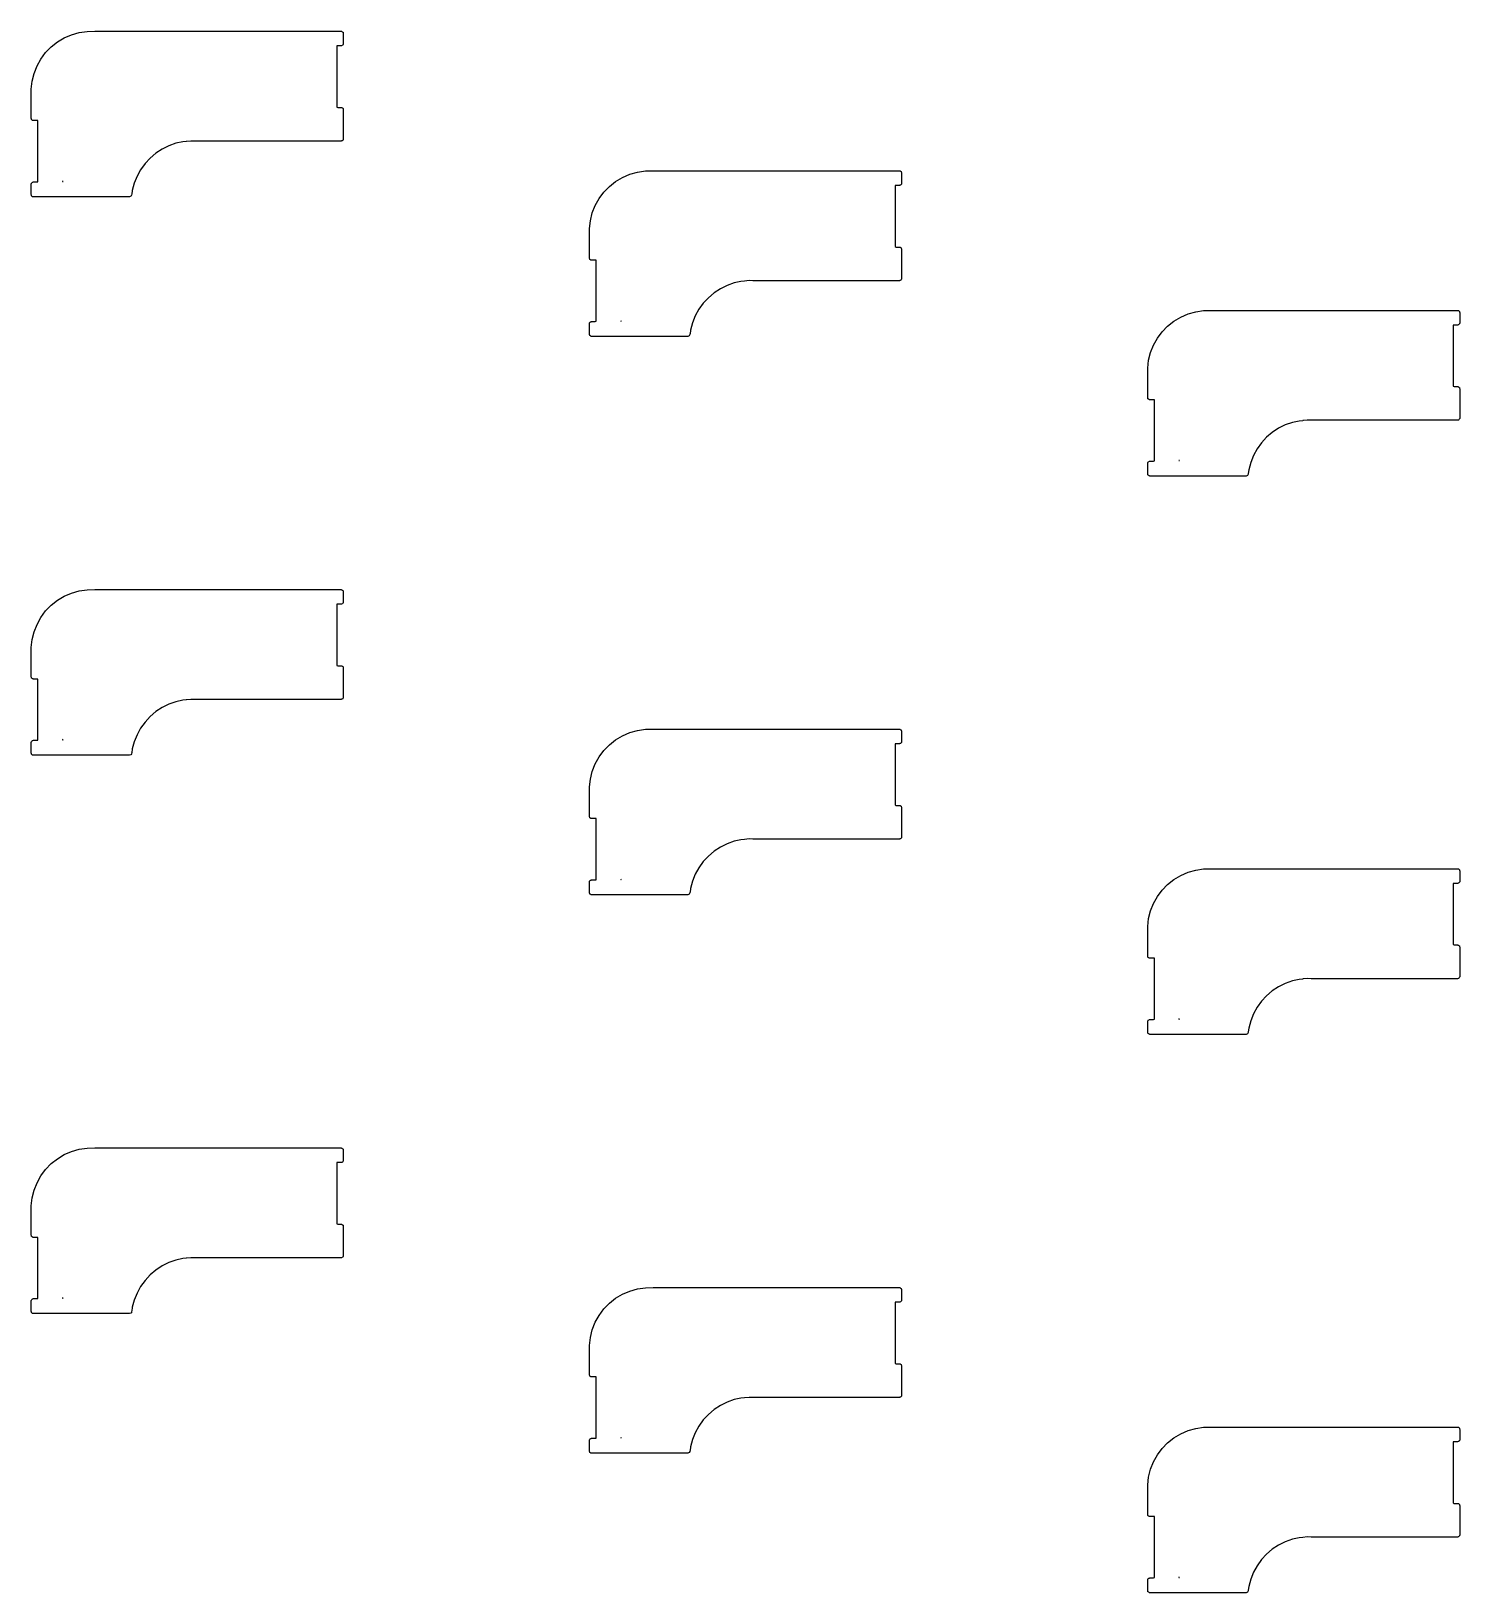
# Model space of a CAD drawing. Extents: x 147.8 to 241.6, y -132 to -36.3.
# Drawn here: x 185.9 to 234.7, y -89.6 to -36.3 of the extents above; entities that cross this region are included whole.
import ezdxf

# ---------------------------------------------------------------- set-up
doc = ezdxf.new("R2010")
doc.units = 0
doc.layers.add('BLACK', color=7, linetype='CONTINUOUS')

msp = doc.modelspace()

# ---------------------------------------------------------------- linework, layer by layer
at = {"layer": 'BLACK', "linetype": 'CONTINUOUS'}
for p, q in [((186.588, -36.8255), (186.801, -36.6567)), ((186.801, -36.6567), (187.034, -36.5172)), ((187.034, -36.5172), (187.284, -36.4093)), ((187.284, -36.4093), (187.545, -36.3349)), ((187.545, -36.3349), (187.814, -36.2953)), ((187.814, -36.2953), (188.082, -36.2912)), ((188.082, -36.2912), (188.082, -36.291)), ((188.082, -36.291), (196.482, -36.291)), ((196.482, -36.291), (196.492, -36.2927)), ((196.492, -36.2927), (196.495, -36.2921)), ((196.495, -36.2921), (196.498, -36.2938)), ((196.498, -36.2938), (196.508, -36.2955)), ((196.508, -36.2955), (196.523, -36.308)), ((196.523, -36.308), (196.539, -36.3178)), ((196.54, -36.7566), (196.53, -36.7735)), ((196.539, -36.3178), (196.542, -36.3241)), ((196.552, -36.7417), (196.54, -36.7566)), ((196.542, -36.3241), (196.547, -36.3285)), ((196.547, -36.3285), (196.55, -36.3477)), ((196.55, -36.3477), (196.557, -36.366)), ((196.554, -36.7319), (196.552, -36.7417)), ((196.556, -36.729), (196.554, -36.7319)), ((196.557, -36.716), (196.555, -36.7257)), ((196.555, -36.7257), (196.556, -36.729)), ((196.557, -36.366), (196.557, -36.716)), ((186.105, -37.4761), (186.237, -37.2387)), ((186.237, -37.2387), (186.399, -37.0206)), ((186.399, -37.0206), (186.588, -36.8255)), ((196.482, -36.791), (196.337, -36.791)), ((196.337, -36.791), (196.337, -38.8761)), ((196.5, -36.7843), (196.482, -36.791)), ((196.519, -36.781), (196.5, -36.7843)), ((196.524, -36.7758), (196.519, -36.781)), ((196.53, -36.7735), (196.524, -36.7758)), ((185.938, -37.9923), (186.005, -37.7288)), ((186.005, -37.7288), (186.105, -37.4761)), ((185.907, -38.2623), (185.938, -37.9923)), ((185.907, -38.2635), (185.907, -38.2623)), ((185.907, -38.266), (185.907, -38.2635)), ((185.907, -39.266), (185.907, -38.266)), ((196.337, -38.8761), (196.368, -38.891)), ((185.914, -39.2843), (185.907, -39.266)), ((185.917, -39.3035), (185.914, -39.2843)), ((185.922, -39.3078), (185.917, -39.3035)), ((185.925, -39.3142), (185.922, -39.3078)), ((185.941, -39.324), (185.925, -39.3142)), ((185.956, -39.3365), (185.941, -39.324)), ((185.966, -39.3382), (185.956, -39.3365)), ((185.969, -39.3399), (185.966, -39.3382)), ((185.972, -39.3393), (185.969, -39.3399)), ((185.982, -39.341), (185.972, -39.3393)), ((186.137, -39.341), (185.982, -39.341)), ((186.137, -41.425), (186.137, -39.341)), ((196.368, -38.891), (196.482, -38.891)), ((196.482, -38.891), (196.492, -38.8927)), ((196.492, -38.8927), (196.495, -38.8921)), ((196.495, -38.8921), (196.498, -38.8938)), ((196.498, -38.8938), (196.508, -38.8955)), ((196.508, -38.8955), (196.523, -38.908)), ((196.523, -38.908), (196.539, -38.9178)), ((196.539, -38.9178), (196.542, -38.9241)), ((196.542, -38.9241), (196.547, -38.9285)), ((196.547, -38.9285), (196.55, -38.9477)), ((196.55, -38.9477), (196.557, -38.966)), ((196.557, -38.966), (196.557, -39.966)), ((190.16, -40.4542), (189.964, -40.6199)), ((190.374, -40.3134), (190.16, -40.4542)), ((190.604, -40.1999), (190.374, -40.3134)), ((190.846, -40.1152), (190.604, -40.1999)), ((191.078, -40.0647), (190.846, -40.1152)), ((191.197, -40.0526), (191.078, -40.0647)), ((191.201, -40.051), (191.197, -40.0526)), ((191.352, -40.0371), (191.201, -40.051)), ((191.48, -40.041), (191.352, -40.0371)), ((191.481, -40.0407), (191.48, -40.041)), ((191.48, -40.041), (191.48, -40.041)), ((191.482, -40.041), (191.481, -40.0407)), ((196.482, -40.041), (191.482, -40.041)), ((196.5, -40.0343), (196.482, -40.041)), ((196.519, -40.031), (196.5, -40.0343)), ((196.524, -40.0258), (196.519, -40.031)), ((196.53, -40.0235), (196.524, -40.0258)), ((196.54, -40.0066), (196.53, -40.0235)), ((196.552, -39.9917), (196.54, -40.0066)), ((196.554, -39.9819), (196.552, -39.9917)), ((196.556, -39.979), (196.554, -39.9819)), ((196.557, -39.966), (196.555, -39.9757)), ((196.555, -39.9757), (196.556, -39.979)), ((189.64, -41.0165), (189.517, -41.2414)), ((189.79, -40.8083), (189.64, -41.0165)), ((189.964, -40.6199), (189.79, -40.8083)), ((185.907, -41.506), (185.909, -41.4963)), ((185.907, -41.866), (185.907, -41.506)), ((185.908, -41.493), (185.91, -41.4901)), ((185.909, -41.4963), (185.908, -41.493)), ((185.91, -41.4901), (185.912, -41.4803)), ((185.912, -41.4803), (185.924, -41.4654)), ((185.924, -41.4654), (185.934, -41.4485)), ((185.934, -41.4485), (185.94, -41.4462)), ((185.94, -41.4462), (185.945, -41.441)), ((185.945, -41.441), (185.964, -41.4377)), ((185.964, -41.4377), (185.982, -41.431)), ((185.982, -41.431), (186.107, -41.431)), ((186.107, -41.431), (186.137, -41.425)), ((186.975, -41.4072), (186.974, -41.416)), ((186.974, -41.416), (186.992, -41.416)), ((186.992, -41.416), (186.975, -41.4072)), ((189.422, -41.4796), (189.357, -41.7276)), ((189.517, -41.2414), (189.422, -41.4796)), ((205.638, -41.588), (205.851, -41.4192)), ((205.851, -41.4192), (206.084, -41.2797)), ((206.084, -41.2797), (206.334, -41.1718)), ((206.334, -41.1718), (206.595, -41.0974)), ((206.595, -41.0974), (206.864, -41.0578)), ((206.864, -41.0578), (207.132, -41.0537)), ((207.132, -41.0537), (207.132, -41.0535)), ((207.132, -41.0535), (215.532, -41.0535)), ((215.532, -41.5535), (215.387, -41.5535)), ((215.387, -41.5535), (215.387, -43.6386)), ((215.532, -41.0535), (215.542, -41.0552)), ((215.55, -41.5468), (215.532, -41.5535)), ((215.542, -41.0552), (215.545, -41.0546)), ((215.545, -41.0546), (215.548, -41.0563)), ((215.548, -41.0563), (215.558, -41.058)), ((215.569, -41.5435), (215.55, -41.5468)), ((215.558, -41.058), (215.573, -41.0705)), ((215.574, -41.5383), (215.569, -41.5435)), ((215.573, -41.0705), (215.589, -41.0803)), ((215.58, -41.536), (215.574, -41.5383)), ((215.59, -41.5191), (215.58, -41.536)), ((215.589, -41.0803), (215.592, -41.0866)), ((215.602, -41.5042), (215.59, -41.5191)), ((215.592, -41.0866), (215.597, -41.091)), ((215.597, -41.091), (215.6, -41.1102)), ((215.6, -41.1102), (215.607, -41.1285)), ((215.604, -41.4944), (215.602, -41.5042)), ((215.606, -41.4915), (215.604, -41.4944)), ((215.607, -41.4785), (215.605, -41.4882)), ((215.605, -41.4882), (215.606, -41.4915)), ((215.607, -41.1285), (215.607, -41.4785)), ((185.914, -41.8843), (185.907, -41.866)), ((185.917, -41.9035), (185.914, -41.8843)), ((185.922, -41.9078), (185.917, -41.9035)), ((185.925, -41.9142), (185.922, -41.9078)), ((185.941, -41.924), (185.925, -41.9142)), ((185.956, -41.9365), (185.941, -41.924)), ((185.966, -41.9382), (185.956, -41.9365)), ((185.969, -41.9399), (185.966, -41.9382)), ((185.972, -41.9393), (185.969, -41.9399)), ((185.982, -41.941), (185.972, -41.9393)), ((189.262, -41.941), (185.982, -41.941)), ((189.31, -41.9235), (189.262, -41.941)), ((189.336, -41.879), (189.31, -41.9235)), ((189.34, -41.8546), (189.334, -41.8674)), ((189.334, -41.8674), (189.336, -41.879)), ((189.357, -41.7276), (189.34, -41.8546)), ((205.155, -42.2386), (205.287, -42.0012)), ((205.287, -42.0012), (205.449, -41.7831)), ((205.449, -41.7831), (205.638, -41.588)), ((204.988, -42.7548), (205.055, -42.4913)), ((205.055, -42.4913), (205.155, -42.2386)), ((204.957, -43.0248), (204.988, -42.7548)), ((204.957, -43.026), (204.957, -43.0248)), ((204.957, -43.0285), (204.957, -43.026)), ((204.957, -44.0285), (204.957, -43.0285)), ((215.387, -43.6386), (215.418, -43.6535)), ((215.418, -43.6535), (215.532, -43.6535)), ((215.532, -43.6535), (215.542, -43.6552)), ((215.542, -43.6552), (215.545, -43.6546)), ((215.545, -43.6546), (215.548, -43.6563)), ((215.548, -43.6563), (215.558, -43.658)), ((215.558, -43.658), (215.573, -43.6705)), ((215.573, -43.6705), (215.589, -43.6803)), ((215.589, -43.6803), (215.592, -43.6866)), ((204.964, -44.0468), (204.957, -44.0285)), ((204.967, -44.066), (204.964, -44.0468)), ((204.972, -44.0703), (204.967, -44.066)), ((204.975, -44.0767), (204.972, -44.0703)), ((204.991, -44.0865), (204.975, -44.0767)), ((205.006, -44.099), (204.991, -44.0865)), ((205.016, -44.1007), (205.006, -44.099)), ((205.019, -44.1024), (205.016, -44.1007)), ((205.022, -44.1018), (205.019, -44.1024)), ((205.032, -44.1035), (205.022, -44.1018)), ((205.187, -44.1035), (205.032, -44.1035)), ((205.187, -46.1875), (205.187, -44.1035)), ((215.592, -43.6866), (215.597, -43.691)), ((215.597, -43.691), (215.6, -43.7102)), ((215.6, -43.7102), (215.607, -43.7285)), ((215.607, -43.7285), (215.607, -44.7285)), ((215.604, -44.7444), (215.602, -44.7542)), ((215.606, -44.7415), (215.604, -44.7444)), ((215.607, -44.7285), (215.605, -44.7382)), ((215.605, -44.7382), (215.606, -44.7415)), ((209.21, -45.2167), (209.014, -45.3824)), ((209.424, -45.0759), (209.21, -45.2167)), ((209.654, -44.9624), (209.424, -45.0759)), ((209.896, -44.8777), (209.654, -44.9624)), ((210.128, -44.8272), (209.896, -44.8777)), ((210.247, -44.8151), (210.128, -44.8272)), ((210.251, -44.8135), (210.247, -44.8151)), ((210.402, -44.7996), (210.251, -44.8135)), ((210.53, -44.8035), (210.402, -44.7996)), ((210.531, -44.8032), (210.53, -44.8035)), ((210.53, -44.8035), (210.53, -44.8035)), ((210.532, -44.8035), (210.531, -44.8032)), ((215.532, -44.8035), (210.532, -44.8035)), ((215.55, -44.7968), (215.532, -44.8035)), ((215.569, -44.7935), (215.55, -44.7968)), ((215.574, -44.7883), (215.569, -44.7935)), ((215.58, -44.786), (215.574, -44.7883)), ((215.59, -44.7691), (215.58, -44.786)), ((215.602, -44.7542), (215.59, -44.7691)), ((208.69, -45.779), (208.567, -46.0039)), ((208.84, -45.5708), (208.69, -45.779)), ((209.014, -45.3824), (208.84, -45.5708)), ((225.914, -45.8203), (226.182, -45.8162)), ((226.182, -45.8162), (226.182, -45.816)), ((226.182, -45.816), (234.582, -45.816)), ((234.582, -45.816), (234.592, -45.8177)), ((204.957, -46.2685), (204.959, -46.2588)), ((204.957, -46.6285), (204.957, -46.2685)), ((204.958, -46.2555), (204.96, -46.2526)), ((204.959, -46.2588), (204.958, -46.2555)), ((204.96, -46.2526), (204.962, -46.2428)), ((204.962, -46.2428), (204.974, -46.2279)), ((204.974, -46.2279), (204.984, -46.211)), ((204.984, -46.211), (204.99, -46.2087)), ((204.99, -46.2087), (204.994, -46.2035)), ((204.994, -46.2035), (205.014, -46.2002)), ((205.014, -46.2002), (205.032, -46.1935)), ((205.032, -46.1935), (205.157, -46.1935)), ((205.157, -46.1935), (205.187, -46.1875)), ((206.025, -46.1697), (206.024, -46.1785)), ((206.024, -46.1785), (206.042, -46.1785)), ((206.042, -46.1785), (206.025, -46.1697)), ((208.472, -46.2421), (208.407, -46.4901)), ((208.567, -46.0039), (208.472, -46.2421)), ((224.688, -46.3505), (224.901, -46.1817)), ((224.901, -46.1817), (225.134, -46.0422)), ((225.134, -46.0422), (225.384, -45.9343)), ((225.384, -45.9343), (225.645, -45.8599)), ((225.645, -45.8599), (225.914, -45.8203)), ((234.582, -46.316), (234.437, -46.316)), ((234.437, -46.316), (234.437, -48.4011)), ((234.6, -46.3093), (234.582, -46.316)), ((234.592, -45.8177), (234.595, -45.8171)), ((234.595, -45.8171), (234.598, -45.8188)), ((234.598, -45.8188), (234.608, -45.8205)), ((234.619, -46.306), (234.6, -46.3093)), ((234.608, -45.8205), (234.623, -45.833)), ((234.624, -46.3008), (234.619, -46.306)), ((234.623, -45.833), (234.639, -45.8428)), ((234.63, -46.2985), (234.624, -46.3008)), ((234.64, -46.2816), (234.63, -46.2985)), ((234.639, -45.8428), (234.642, -45.8491)), ((234.652, -46.2667), (234.64, -46.2816)), ((234.642, -45.8491), (234.647, -45.8535)), ((234.647, -45.8535), (234.65, -45.8727)), ((234.65, -45.8727), (234.657, -45.891)), ((234.654, -46.2569), (234.652, -46.2667)), ((234.656, -46.254), (234.654, -46.2569)), ((234.657, -46.241), (234.655, -46.2507)), ((234.655, -46.2507), (234.656, -46.254)), ((234.657, -45.891), (234.657, -46.241)), ((204.964, -46.6468), (204.957, -46.6285)), ((204.967, -46.666), (204.964, -46.6468)), ((204.972, -46.6703), (204.967, -46.666)), ((204.975, -46.6767), (204.972, -46.6703)), ((204.991, -46.6865), (204.975, -46.6767)), ((205.006, -46.699), (204.991, -46.6865)), ((205.016, -46.7007), (205.006, -46.699)), ((205.019, -46.7024), (205.016, -46.7007)), ((205.022, -46.7018), (205.019, -46.7024)), ((205.032, -46.7035), (205.022, -46.7018)), ((208.312, -46.7035), (205.032, -46.7035)), ((208.36, -46.686), (208.312, -46.7035)), ((208.386, -46.6415), (208.36, -46.686)), ((208.39, -46.6171), (208.384, -46.6299)), ((208.384, -46.6299), (208.386, -46.6415)), ((208.407, -46.4901), (208.39, -46.6171)), ((224.205, -47.0011), (224.337, -46.7637)), ((224.337, -46.7637), (224.499, -46.5456)), ((224.499, -46.5456), (224.688, -46.3505)), ((224.038, -47.5173), (224.105, -47.2538)), ((224.105, -47.2538), (224.205, -47.0011)), ((224.007, -47.7873), (224.038, -47.5173)), ((224.007, -47.7885), (224.007, -47.7873)), ((224.007, -47.791), (224.007, -47.7885)), ((224.007, -48.791), (224.007, -47.791)), ((234.437, -48.4011), (234.468, -48.416)), ((234.468, -48.416), (234.582, -48.416)), ((234.582, -48.416), (234.592, -48.4177)), ((234.592, -48.4177), (234.595, -48.4171)), ((234.595, -48.4171), (234.598, -48.4188)), ((234.598, -48.4188), (234.608, -48.4205)), ((234.608, -48.4205), (234.623, -48.433)), ((234.623, -48.433), (234.639, -48.4428)), ((234.639, -48.4428), (234.642, -48.4491)), ((234.642, -48.4491), (234.647, -48.4535)), ((234.647, -48.4535), (234.65, -48.4727)), ((234.65, -48.4727), (234.657, -48.491)), ((224.014, -48.8093), (224.007, -48.791)), ((224.017, -48.8285), (224.014, -48.8093)), ((224.022, -48.8329), (224.017, -48.8285)), ((224.025, -48.8392), (224.022, -48.8329)), ((224.041, -48.849), (224.025, -48.8392)), ((224.056, -48.8615), (224.041, -48.849)), ((224.066, -48.8632), (224.056, -48.8615)), ((224.069, -48.8649), (224.066, -48.8632)), ((224.072, -48.8643), (224.069, -48.8649)), ((224.082, -48.866), (224.072, -48.8643)), ((224.237, -48.866), (224.082, -48.866)), ((224.237, -50.95), (224.237, -48.866)), ((234.657, -48.491), (234.657, -49.491)), ((234.64, -49.5316), (234.63, -49.5485)), ((234.652, -49.5167), (234.64, -49.5316)), ((234.654, -49.5069), (234.652, -49.5167)), ((234.656, -49.504), (234.654, -49.5069)), ((234.657, -49.491), (234.655, -49.5007)), ((234.655, -49.5007), (234.656, -49.504)), ((228.26, -49.9792), (228.064, -50.1449)), ((228.474, -49.8384), (228.26, -49.9792)), ((228.704, -49.7249), (228.474, -49.8384)), ((228.946, -49.6402), (228.704, -49.7249)), ((229.178, -49.5897), (228.946, -49.6402)), ((229.297, -49.5776), (229.178, -49.5897)), ((229.301, -49.576), (229.297, -49.5776)), ((229.452, -49.5621), (229.301, -49.576)), ((229.58, -49.566), (229.452, -49.5621)), ((229.581, -49.5657), (229.58, -49.566)), ((229.58, -49.566), (229.58, -49.566)), ((229.582, -49.566), (229.581, -49.5657)), ((234.582, -49.566), (229.582, -49.566)), ((234.6, -49.5593), (234.582, -49.566)), ((234.619, -49.556), (234.6, -49.5593)), ((234.624, -49.5508), (234.619, -49.556)), ((234.63, -49.5485), (234.624, -49.5508)), ((227.74, -50.5415), (227.617, -50.7664)), ((227.89, -50.3333), (227.74, -50.5415)), ((228.064, -50.1449), (227.89, -50.3333)), ((224.007, -51.031), (224.009, -51.0213)), ((224.007, -51.391), (224.007, -51.031)), ((224.008, -51.018), (224.01, -51.0151)), ((224.009, -51.0213), (224.008, -51.018)), ((224.01, -51.0151), (224.012, -51.0053)), ((224.012, -51.0053), (224.024, -50.9904)), ((224.024, -50.9904), (224.034, -50.9735)), ((224.034, -50.9735), (224.04, -50.9712)), ((224.04, -50.9712), (224.044, -50.966)), ((224.044, -50.966), (224.064, -50.9627)), ((224.064, -50.9627), (224.082, -50.956)), ((224.082, -50.956), (224.207, -50.956)), ((224.207, -50.956), (224.237, -50.95)), ((225.075, -50.9322), (225.074, -50.941)), ((225.074, -50.941), (225.092, -50.941)), ((225.092, -50.941), (225.075, -50.9322)), ((227.522, -51.0046), (227.457, -51.2526)), ((227.617, -50.7664), (227.522, -51.0046)), ((224.014, -51.4093), (224.007, -51.391)), ((224.017, -51.4285), (224.014, -51.4093)), ((224.022, -51.4328), (224.017, -51.4285)), ((224.025, -51.4392), (224.022, -51.4328)), ((224.041, -51.449), (224.025, -51.4392)), ((224.056, -51.4615), (224.041, -51.449)), ((224.066, -51.4632), (224.056, -51.4615)), ((224.069, -51.4649), (224.066, -51.4632)), ((224.072, -51.4643), (224.069, -51.4649)), ((224.082, -51.466), (224.072, -51.4643)), ((227.362, -51.466), (224.082, -51.466)), ((227.41, -51.4485), (227.362, -51.466)), ((227.436, -51.404), (227.41, -51.4485)), ((227.44, -51.3796), (227.434, -51.3924)), ((227.434, -51.3924), (227.436, -51.404)), ((227.457, -51.2526), (227.44, -51.3796)), ((187.284, -55.4593), (187.545, -55.3849)), ((187.545, -55.3849), (187.814, -55.3453)), ((187.814, -55.3453), (188.082, -55.3412)), ((188.082, -55.3412), (188.082, -55.341)), ((188.082, -55.341), (196.482, -55.341)), ((196.482, -55.341), (196.492, -55.3427)), ((196.492, -55.3427), (196.495, -55.3421)), ((196.495, -55.3421), (196.498, -55.3438)), ((196.498, -55.3438), (196.508, -55.3455)), ((196.508, -55.3455), (196.523, -55.358)), ((196.523, -55.358), (196.539, -55.3678)), ((196.539, -55.3678), (196.542, -55.3741)), ((196.542, -55.3741), (196.547, -55.3785)), ((196.547, -55.3785), (196.55, -55.3977)), ((196.55, -55.3977), (196.557, -55.416)), ((186.399, -56.0706), (186.588, -55.8755)), ((186.588, -55.8755), (186.801, -55.7067)), ((186.801, -55.7067), (187.034, -55.5672)), ((187.034, -55.5672), (187.284, -55.4593)), ((196.482, -55.841), (196.337, -55.841)), ((196.337, -55.841), (196.337, -57.9261)), ((196.5, -55.8343), (196.482, -55.841)), ((196.519, -55.831), (196.5, -55.8343)), ((196.524, -55.8258), (196.519, -55.831)), ((196.53, -55.8235), (196.524, -55.8258)), ((196.54, -55.8066), (196.53, -55.8235)), ((196.552, -55.7917), (196.54, -55.8066)), ((196.554, -55.7819), (196.552, -55.7917)), ((196.556, -55.779), (196.554, -55.7819)), ((196.557, -55.766), (196.555, -55.7757)), ((196.555, -55.7757), (196.556, -55.779)), ((196.557, -55.416), (196.557, -55.766)), ((186.105, -56.5261), (186.237, -56.2887)), ((186.237, -56.2887), (186.399, -56.0706)), ((185.938, -57.0423), (186.005, -56.7788)), ((186.005, -56.7788), (186.105, -56.5261)), ((185.907, -57.3123), (185.938, -57.0423)), ((185.907, -57.3135), (185.907, -57.3123)), ((185.907, -57.316), (185.907, -57.3135)), ((185.907, -58.316), (185.907, -57.316)), ((196.337, -57.9261), (196.368, -57.941)), ((196.368, -57.941), (196.482, -57.941)), ((196.482, -57.941), (196.492, -57.9427)), ((196.492, -57.9427), (196.495, -57.9421)), ((196.495, -57.9421), (196.498, -57.9438)), ((196.498, -57.9438), (196.508, -57.9455)), ((196.508, -57.9455), (196.523, -57.958)), ((196.523, -57.958), (196.539, -57.9678)), ((196.539, -57.9678), (196.542, -57.9741)), ((196.542, -57.9741), (196.547, -57.9785)), ((196.547, -57.9785), (196.55, -57.9977)), ((196.55, -57.9977), (196.557, -58.016)), ((196.557, -58.016), (196.557, -59.016)), ((185.914, -58.3343), (185.907, -58.316)), ((185.917, -58.3535), (185.914, -58.3343)), ((185.922, -58.3578), (185.917, -58.3535)), ((185.925, -58.3642), (185.922, -58.3578)), ((185.941, -58.374), (185.925, -58.3642)), ((185.956, -58.3865), (185.941, -58.374)), ((185.966, -58.3882), (185.956, -58.3865)), ((185.969, -58.3899), (185.966, -58.3882)), ((185.972, -58.3893), (185.969, -58.3899)), ((185.982, -58.391), (185.972, -58.3893)), ((186.137, -58.391), (185.982, -58.391)), ((186.137, -60.475), (186.137, -58.391)), ((191.078, -59.1147), (190.846, -59.1652)), ((191.197, -59.1026), (191.078, -59.1147)), ((191.201, -59.101), (191.197, -59.1026)), ((191.352, -59.0871), (191.201, -59.101)), ((191.48, -59.091), (191.352, -59.0871)), ((191.481, -59.0907), (191.48, -59.091)), ((191.48, -59.091), (191.48, -59.091)), ((191.482, -59.091), (191.481, -59.0907)), ((196.482, -59.091), (191.482, -59.091)), ((196.5, -59.0843), (196.482, -59.091)), ((196.519, -59.081), (196.5, -59.0843)), ((196.524, -59.0758), (196.519, -59.081)), ((196.53, -59.0735), (196.524, -59.0758)), ((196.54, -59.0566), (196.53, -59.0735)), ((196.552, -59.0417), (196.54, -59.0566)), ((196.554, -59.0319), (196.552, -59.0417)), ((196.556, -59.029), (196.554, -59.0319)), ((196.557, -59.016), (196.555, -59.0257)), ((196.555, -59.0257), (196.556, -59.029)), ((190.16, -59.5042), (189.964, -59.6699)), ((190.374, -59.3634), (190.16, -59.5042)), ((190.604, -59.2499), (190.374, -59.3634)), ((190.846, -59.1652), (190.604, -59.2499)), ((189.64, -60.0665), (189.517, -60.2914)), ((189.79, -59.8583), (189.64, -60.0665)), ((189.964, -59.6699), (189.79, -59.8583)), ((206.334, -60.2218), (206.595, -60.1474)), ((206.595, -60.1474), (206.864, -60.1078)), ((206.864, -60.1078), (207.132, -60.1037)), ((207.132, -60.1037), (207.132, -60.1035)), ((207.132, -60.1035), (215.532, -60.1035)), ((215.532, -60.1035), (215.542, -60.1052)), ((215.542, -60.1052), (215.545, -60.1046)), ((215.545, -60.1046), (215.548, -60.1063)), ((215.548, -60.1063), (215.558, -60.108)), ((215.558, -60.108), (215.573, -60.1205)), ((215.573, -60.1205), (215.589, -60.1303)), ((215.589, -60.1303), (215.592, -60.1366)), ((215.592, -60.1366), (215.597, -60.141)), ((215.597, -60.141), (215.6, -60.1602)), ((215.6, -60.1602), (215.607, -60.1785)), ((215.607, -60.1785), (215.607, -60.5285)), ((185.907, -60.556), (185.909, -60.5463)), ((185.907, -60.916), (185.907, -60.556)), ((185.908, -60.543), (185.91, -60.5401)), ((185.909, -60.5463), (185.908, -60.543)), ((185.91, -60.5401), (185.912, -60.5303)), ((185.912, -60.5303), (185.924, -60.5154)), ((185.924, -60.5154), (185.934, -60.4985)), ((185.934, -60.4985), (185.94, -60.4962)), ((185.94, -60.4962), (185.945, -60.491)), ((185.945, -60.491), (185.964, -60.4877)), ((185.964, -60.4877), (185.982, -60.481)), ((185.982, -60.481), (186.107, -60.481)), ((186.107, -60.481), (186.137, -60.475)), ((186.975, -60.4572), (186.974, -60.466)), ((186.974, -60.466), (186.992, -60.466)), ((186.992, -60.466), (186.975, -60.4572)), ((189.422, -60.5296), (189.357, -60.7776)), ((189.517, -60.2914), (189.422, -60.5296)), ((205.449, -60.8331), (205.638, -60.638)), ((205.638, -60.638), (205.851, -60.4692)), ((205.851, -60.4692), (206.084, -60.3297)), ((206.084, -60.3297), (206.334, -60.2218)), ((215.532, -60.6035), (215.387, -60.6035)), ((215.387, -60.6035), (215.387, -62.6886)), ((215.55, -60.5968), (215.532, -60.6035)), ((215.569, -60.5935), (215.55, -60.5968)), ((215.574, -60.5883), (215.569, -60.5935)), ((215.58, -60.586), (215.574, -60.5883)), ((215.59, -60.5691), (215.58, -60.586)), ((215.602, -60.5542), (215.59, -60.5691)), ((215.604, -60.5444), (215.602, -60.5542)), ((215.606, -60.5415), (215.604, -60.5444)), ((215.607, -60.5285), (215.605, -60.5382)), ((215.605, -60.5382), (215.606, -60.5415)), ((185.914, -60.9343), (185.907, -60.916)), ((185.917, -60.9535), (185.914, -60.9343)), ((185.922, -60.9579), (185.917, -60.9535)), ((185.925, -60.9642), (185.922, -60.9579)), ((185.941, -60.974), (185.925, -60.9642)), ((185.956, -60.9865), (185.941, -60.974)), ((185.966, -60.9882), (185.956, -60.9865)), ((185.969, -60.9899), (185.966, -60.9882)), ((185.972, -60.9893), (185.969, -60.9899)), ((185.982, -60.991), (185.972, -60.9893)), ((189.262, -60.991), (185.982, -60.991)), ((189.31, -60.9735), (189.262, -60.991)), ((189.336, -60.929), (189.31, -60.9735)), ((189.34, -60.9046), (189.334, -60.9174)), ((189.334, -60.9174), (189.336, -60.929)), ((189.357, -60.7776), (189.34, -60.9046)), ((205.155, -61.2886), (205.287, -61.0512)), ((205.287, -61.0512), (205.449, -60.8331)), ((204.988, -61.8048), (205.055, -61.5413)), ((205.055, -61.5413), (205.155, -61.2886)), ((204.957, -62.0748), (204.988, -61.8048)), ((204.957, -62.076), (204.957, -62.0748)), ((204.957, -62.0785), (204.957, -62.076)), ((204.957, -63.0785), (204.957, -62.0785)), ((215.387, -62.6886), (215.418, -62.7035)), ((215.418, -62.7035), (215.532, -62.7035)), ((215.532, -62.7035), (215.542, -62.7052)), ((215.542, -62.7052), (215.545, -62.7046)), ((215.545, -62.7046), (215.548, -62.7063)), ((215.548, -62.7063), (215.558, -62.708)), ((215.558, -62.708), (215.573, -62.7205)), ((215.573, -62.7205), (215.589, -62.7303)), ((215.589, -62.7303), (215.592, -62.7366)), ((215.592, -62.7366), (215.597, -62.741)), ((215.597, -62.741), (215.6, -62.7602)), ((215.6, -62.7602), (215.607, -62.7785)), ((215.607, -62.7785), (215.607, -63.7785)), ((204.964, -63.0968), (204.957, -63.0785)), ((204.967, -63.116), (204.964, -63.0968)), ((204.972, -63.1203), (204.967, -63.116)), ((204.975, -63.1267), (204.972, -63.1203)), ((204.991, -63.1365), (204.975, -63.1267)), ((205.006, -63.149), (204.991, -63.1365)), ((205.016, -63.1507), (205.006, -63.149)), ((205.019, -63.1524), (205.016, -63.1507)), ((205.022, -63.1518), (205.019, -63.1524)), ((205.032, -63.1535), (205.022, -63.1518)), ((205.187, -63.1535), (205.032, -63.1535)), ((205.187, -65.2375), (205.187, -63.1535)), ((209.896, -63.9277), (209.654, -64.0124)), ((210.128, -63.8772), (209.896, -63.9277)), ((210.247, -63.8651), (210.128, -63.8772)), ((210.251, -63.8635), (210.247, -63.8651)), ((210.402, -63.8496), (210.251, -63.8635)), ((210.53, -63.8535), (210.402, -63.8496)), ((210.531, -63.8532), (210.53, -63.8535)), ((210.53, -63.8535), (210.53, -63.8535)), ((210.532, -63.8535), (210.531, -63.8532)), ((215.532, -63.8535), (210.532, -63.8535)), ((215.55, -63.8468), (215.532, -63.8535)), ((215.569, -63.8435), (215.55, -63.8468)), ((215.574, -63.8383), (215.569, -63.8435)), ((215.58, -63.836), (215.574, -63.8383)), ((215.59, -63.8191), (215.58, -63.836)), ((215.602, -63.8042), (215.59, -63.8191)), ((215.604, -63.7944), (215.602, -63.8042)), ((215.606, -63.7915), (215.604, -63.7944)), ((215.607, -63.7785), (215.605, -63.7882)), ((215.605, -63.7882), (215.606, -63.7915)), ((209.014, -64.4324), (208.84, -64.6208)), ((209.21, -64.2667), (209.014, -64.4324)), ((209.424, -64.1259), (209.21, -64.2667)), ((209.654, -64.0124), (209.424, -64.1259)), ((208.69, -64.829), (208.567, -65.0539)), ((208.84, -64.6208), (208.69, -64.829)), ((225.134, -65.0922), (225.384, -64.9843)), ((225.384, -64.9843), (225.645, -64.9099)), ((225.645, -64.9099), (225.914, -64.8703)), ((225.914, -64.8703), (226.182, -64.8662)), ((226.182, -64.8662), (226.182, -64.866)), ((226.182, -64.866), (234.582, -64.866)), ((234.582, -64.866), (234.592, -64.8677)), ((234.592, -64.8677), (234.595, -64.8671)), ((234.595, -64.8671), (234.598, -64.8688)), ((234.598, -64.8688), (234.608, -64.8705)), ((234.608, -64.8705), (234.623, -64.883)), ((234.623, -64.883), (234.639, -64.8928)), ((234.639, -64.8928), (234.642, -64.8991)), ((234.642, -64.8991), (234.647, -64.9035)), ((234.647, -64.9035), (234.65, -64.9227)), ((234.65, -64.9227), (234.657, -64.941)), ((234.657, -64.941), (234.657, -65.291)), ((204.957, -65.3185), (204.959, -65.3088)), ((204.957, -65.6785), (204.957, -65.3185)), ((204.958, -65.3055), (204.96, -65.3026)), ((204.959, -65.3088), (204.958, -65.3055)), ((204.96, -65.3026), (204.962, -65.2928)), ((204.962, -65.2928), (204.974, -65.2779)), ((204.974, -65.2779), (204.984, -65.261)), ((204.984, -65.261), (204.99, -65.2587)), ((204.99, -65.2587), (204.994, -65.2535)), ((204.994, -65.2535), (205.014, -65.2502)), ((205.014, -65.2502), (205.032, -65.2435)), ((205.032, -65.2435), (205.157, -65.2435)), ((205.157, -65.2435), (205.187, -65.2375)), ((206.025, -65.2197), (206.024, -65.2285)), ((206.024, -65.2285), (206.042, -65.2285)), ((206.042, -65.2285), (206.025, -65.2197)), ((208.472, -65.2921), (208.407, -65.5401)), ((208.567, -65.0539), (208.472, -65.2921)), ((224.499, -65.5956), (224.688, -65.4005)), ((224.688, -65.4005), (224.901, -65.2317)), ((224.901, -65.2317), (225.134, -65.0922)), ((234.582, -65.366), (234.437, -65.366)), ((234.437, -65.366), (234.437, -67.4511)), ((234.6, -65.3593), (234.582, -65.366)), ((234.619, -65.356), (234.6, -65.3593)), ((234.624, -65.3508), (234.619, -65.356)), ((234.63, -65.3485), (234.624, -65.3508)), ((234.64, -65.3316), (234.63, -65.3485)), ((234.652, -65.3167), (234.64, -65.3316)), ((234.654, -65.3069), (234.652, -65.3167)), ((234.656, -65.304), (234.654, -65.3069)), ((234.657, -65.291), (234.655, -65.3007)), ((234.655, -65.3007), (234.656, -65.304)), ((204.964, -65.6968), (204.957, -65.6785)), ((204.967, -65.716), (204.964, -65.6968)), ((204.972, -65.7203), (204.967, -65.716)), ((204.975, -65.7267), (204.972, -65.7203)), ((204.991, -65.7365), (204.975, -65.7267)), ((205.006, -65.749), (204.991, -65.7365)), ((205.016, -65.7507), (205.006, -65.749)), ((205.019, -65.7524), (205.016, -65.7507)), ((205.022, -65.7518), (205.019, -65.7524)), ((205.032, -65.7535), (205.022, -65.7518)), ((208.312, -65.7535), (205.032, -65.7535)), ((208.36, -65.736), (208.312, -65.7535)), ((208.386, -65.6915), (208.36, -65.736)), ((208.39, -65.6671), (208.384, -65.6799)), ((208.384, -65.6799), (208.386, -65.6915)), ((208.407, -65.5401), (208.39, -65.6671)), ((224.105, -66.3038), (224.205, -66.0511)), ((224.205, -66.0511), (224.337, -65.8137)), ((224.337, -65.8137), (224.499, -65.5956)), ((224.007, -66.8373), (224.038, -66.5673)), ((224.038, -66.5673), (224.105, -66.3038)), ((224.007, -66.8385), (224.007, -66.8373)), ((224.007, -66.841), (224.007, -66.8385)), ((224.007, -67.841), (224.007, -66.841)), ((234.437, -67.4511), (234.468, -67.466)), ((234.468, -67.466), (234.582, -67.466)), ((234.582, -67.466), (234.592, -67.4677)), ((234.592, -67.4677), (234.595, -67.4671)), ((234.595, -67.4671), (234.598, -67.4688)), ((234.598, -67.4688), (234.608, -67.4705)), ((234.608, -67.4705), (234.623, -67.483)), ((234.623, -67.483), (234.639, -67.4928)), ((234.639, -67.4928), (234.642, -67.4991)), ((234.642, -67.4991), (234.647, -67.5035)), ((234.647, -67.5035), (234.65, -67.5227)), ((234.65, -67.5227), (234.657, -67.541)), ((234.657, -67.541), (234.657, -68.541)), ((224.014, -67.8593), (224.007, -67.841)), ((224.017, -67.8785), (224.014, -67.8593)), ((224.022, -67.8828), (224.017, -67.8785)), ((224.025, -67.8892), (224.022, -67.8828)), ((224.041, -67.899), (224.025, -67.8892)), ((224.056, -67.9115), (224.041, -67.899)), ((224.066, -67.9132), (224.056, -67.9115)), ((224.069, -67.9149), (224.066, -67.9132)), ((224.072, -67.9143), (224.069, -67.9149)), ((224.082, -67.916), (224.072, -67.9143)), ((224.237, -67.916), (224.082, -67.916)), ((224.237, -70), (224.237, -67.916)), ((228.946, -68.6902), (228.704, -68.7749)), ((229.178, -68.6397), (228.946, -68.6902)), ((229.297, -68.6276), (229.178, -68.6397)), ((229.301, -68.626), (229.297, -68.6276)), ((229.452, -68.6121), (229.301, -68.626)), ((229.58, -68.616), (229.452, -68.6121)), ((229.581, -68.6157), (229.58, -68.616)), ((229.58, -68.616), (229.58, -68.616)), ((229.582, -68.616), (229.581, -68.6157)), ((234.582, -68.616), (229.582, -68.616)), ((234.6, -68.6093), (234.582, -68.616)), ((234.619, -68.606), (234.6, -68.6093)), ((234.624, -68.6008), (234.619, -68.606)), ((234.63, -68.5985), (234.624, -68.6008)), ((234.64, -68.5816), (234.63, -68.5985)), ((234.652, -68.5667), (234.64, -68.5816)), ((234.654, -68.5569), (234.652, -68.5667)), ((234.656, -68.554), (234.654, -68.5569)), ((234.657, -68.541), (234.655, -68.5507)), ((234.655, -68.5507), (234.656, -68.554)), ((228.064, -69.1949), (227.89, -69.3833)), ((228.26, -69.0292), (228.064, -69.1949)), ((228.474, -68.8884), (228.26, -69.0292)), ((228.704, -68.7749), (228.474, -68.8884)), ((227.74, -69.5915), (227.617, -69.8164)), ((227.89, -69.3833), (227.74, -69.5915)), ((224.007, -70.081), (224.009, -70.0713)), ((224.007, -70.441), (224.007, -70.081)), ((224.008, -70.068), (224.01, -70.0651)), ((224.009, -70.0713), (224.008, -70.068)), ((224.01, -70.0651), (224.012, -70.0553)), ((224.012, -70.0553), (224.024, -70.0404)), ((224.024, -70.0404), (224.034, -70.0235)), ((224.034, -70.0235), (224.04, -70.0212)), ((224.04, -70.0212), (224.044, -70.016)), ((224.044, -70.016), (224.064, -70.0127)), ((224.064, -70.0127), (224.082, -70.006)), ((224.082, -70.006), (224.207, -70.006)), ((224.207, -70.006), (224.237, -70)), ((225.075, -69.9822), (225.074, -69.991)), ((225.074, -69.991), (225.092, -69.991)), ((225.092, -69.991), (225.075, -69.9822)), ((227.457, -70.3026), (227.44, -70.4296)), ((227.522, -70.0546), (227.457, -70.3026)), ((227.617, -69.8164), (227.522, -70.0546)), ((224.014, -70.4593), (224.007, -70.441)), ((224.017, -70.4785), (224.014, -70.4593)), ((224.022, -70.4828), (224.017, -70.4785)), ((224.025, -70.4892), (224.022, -70.4828)), ((224.041, -70.499), (224.025, -70.4892)), ((224.056, -70.5115), (224.041, -70.499)), ((224.066, -70.5132), (224.056, -70.5115)), ((224.069, -70.5149), (224.066, -70.5132)), ((224.072, -70.5143), (224.069, -70.5149)), ((224.082, -70.516), (224.072, -70.5143)), ((227.362, -70.516), (224.082, -70.516)), ((227.41, -70.4985), (227.362, -70.516)), ((227.436, -70.454), (227.41, -70.4985)), ((227.44, -70.4296), (227.434, -70.4424)), ((227.434, -70.4424), (227.436, -70.454)), ((187.034, -74.6172), (187.284, -74.5093)), ((187.284, -74.5093), (187.545, -74.4349)), ((187.545, -74.4349), (187.814, -74.3953)), ((187.814, -74.3953), (188.082, -74.3912)), ((188.082, -74.3912), (188.082, -74.391)), ((188.082, -74.391), (196.482, -74.391)), ((196.482, -74.391), (196.492, -74.3927)), ((196.492, -74.3927), (196.495, -74.3921)), ((196.495, -74.3921), (196.498, -74.3938)), ((196.498, -74.3938), (196.508, -74.3955)), ((196.508, -74.3955), (196.523, -74.408)), ((196.523, -74.408), (196.539, -74.4178)), ((196.539, -74.4178), (196.542, -74.4241)), ((196.542, -74.4241), (196.547, -74.4285)), ((196.547, -74.4285), (196.55, -74.4477)), ((196.55, -74.4477), (196.557, -74.466)), ((196.557, -74.466), (196.557, -74.816)), ((186.399, -75.1206), (186.588, -74.9255)), ((186.588, -74.9255), (186.801, -74.7567)), ((186.801, -74.7567), (187.034, -74.6172)), ((196.482, -74.891), (196.337, -74.891)), ((196.337, -74.891), (196.337, -76.9761)), ((196.5, -74.8843), (196.482, -74.891)), ((196.519, -74.881), (196.5, -74.8843)), ((196.524, -74.8758), (196.519, -74.881)), ((196.53, -74.8735), (196.524, -74.8758)), ((196.54, -74.8566), (196.53, -74.8735)), ((196.552, -74.8417), (196.54, -74.8566)), ((196.554, -74.8319), (196.552, -74.8417)), ((196.556, -74.829), (196.554, -74.8319)), ((196.557, -74.816), (196.555, -74.8257)), ((196.555, -74.8257), (196.556, -74.829)), ((186.005, -75.8288), (186.105, -75.5761)), ((186.105, -75.5761), (186.237, -75.3387)), ((186.237, -75.3387), (186.399, -75.1206)), ((185.907, -76.3623), (185.938, -76.0923)), ((185.938, -76.0923), (186.005, -75.8288)), ((185.907, -76.3635), (185.907, -76.3623)), ((185.907, -76.366), (185.907, -76.3635)), ((185.907, -77.366), (185.907, -76.366)), ((196.337, -76.9761), (196.368, -76.991)), ((196.368, -76.991), (196.482, -76.991)), ((196.482, -76.991), (196.492, -76.9927)), ((196.492, -76.9927), (196.495, -76.9921)), ((196.495, -76.9921), (196.498, -76.9938)), ((196.498, -76.9938), (196.508, -76.9955)), ((196.508, -76.9955), (196.523, -77.008)), ((196.523, -77.008), (196.539, -77.0178)), ((196.539, -77.0178), (196.542, -77.0241)), ((196.542, -77.0241), (196.547, -77.0285)), ((196.547, -77.0285), (196.55, -77.0477)), ((196.55, -77.0477), (196.557, -77.066)), ((196.557, -77.066), (196.557, -78.066)), ((185.914, -77.3843), (185.907, -77.366)), ((185.917, -77.4035), (185.914, -77.3843)), ((185.922, -77.4078), (185.917, -77.4035)), ((185.925, -77.4142), (185.922, -77.4078)), ((185.941, -77.424), (185.925, -77.4142)), ((185.956, -77.4365), (185.941, -77.424)), ((185.966, -77.4382), (185.956, -77.4365)), ((185.969, -77.4399), (185.966, -77.4382)), ((185.972, -77.4393), (185.969, -77.4399)), ((185.982, -77.441), (185.972, -77.4393)), ((186.137, -77.441), (185.982, -77.441)), ((186.137, -79.525), (186.137, -77.441)), ((190.604, -78.2999), (190.374, -78.4134)), ((190.846, -78.2152), (190.604, -78.2999)), ((191.078, -78.1647), (190.846, -78.2152)), ((191.197, -78.1526), (191.078, -78.1647)), ((191.201, -78.151), (191.197, -78.1526)), ((191.352, -78.1371), (191.201, -78.151)), ((191.48, -78.141), (191.352, -78.1371)), ((191.481, -78.1407), (191.48, -78.141)), ((191.48, -78.141), (191.48, -78.141)), ((191.482, -78.141), (191.481, -78.1407)), ((196.482, -78.141), (191.482, -78.141)), ((196.5, -78.1343), (196.482, -78.141)), ((196.519, -78.131), (196.5, -78.1343)), ((196.524, -78.1258), (196.519, -78.131)), ((196.53, -78.1235), (196.524, -78.1258)), ((196.54, -78.1066), (196.53, -78.1235)), ((196.552, -78.0917), (196.54, -78.1066)), ((196.554, -78.0819), (196.552, -78.0917)), ((196.556, -78.079), (196.554, -78.0819)), ((196.557, -78.066), (196.555, -78.0757)), ((196.555, -78.0757), (196.556, -78.079)), ((189.964, -78.7199), (189.79, -78.9083)), ((190.16, -78.5542), (189.964, -78.7199)), ((190.374, -78.4134), (190.16, -78.5542)), ((189.517, -79.3414), (189.422, -79.5796)), ((189.64, -79.1165), (189.517, -79.3414)), ((189.79, -78.9083), (189.64, -79.1165)), ((205.851, -79.5192), (206.084, -79.3797)), ((206.084, -79.3797), (206.334, -79.2718)), ((206.334, -79.2718), (206.595, -79.1974)), ((206.595, -79.1974), (206.864, -79.1578)), ((206.864, -79.1578), (207.132, -79.1537)), ((207.132, -79.1537), (207.132, -79.1535)), ((207.132, -79.1535), (215.532, -79.1535)), ((215.532, -79.1535), (215.542, -79.1552)), ((215.542, -79.1552), (215.545, -79.1546)), ((215.545, -79.1546), (215.548, -79.1563)), ((215.548, -79.1563), (215.558, -79.158)), ((215.558, -79.158), (215.573, -79.1705)), ((215.573, -79.1705), (215.589, -79.1803)), ((215.589, -79.1803), (215.592, -79.1866)), ((215.592, -79.1866), (215.597, -79.191)), ((215.597, -79.191), (215.6, -79.2102)), ((215.6, -79.2102), (215.607, -79.2285)), ((215.607, -79.2285), (215.607, -79.5785)), ((185.907, -79.606), (185.909, -79.5963)), ((185.907, -79.966), (185.907, -79.606)), ((185.908, -79.593), (185.91, -79.5901)), ((185.909, -79.5963), (185.908, -79.593)), ((185.91, -79.5901), (185.912, -79.5803)), ((185.912, -79.5803), (185.924, -79.5654)), ((185.924, -79.5654), (185.934, -79.5485)), ((185.934, -79.5485), (185.94, -79.5462)), ((185.94, -79.5462), (185.945, -79.541)), ((185.945, -79.541), (185.964, -79.5377)), ((185.964, -79.5377), (185.982, -79.531)), ((185.982, -79.531), (186.107, -79.531)), ((186.107, -79.531), (186.137, -79.525)), ((186.975, -79.5072), (186.974, -79.516)), ((186.974, -79.516), (186.992, -79.516)), ((186.992, -79.516), (186.975, -79.5072)), ((189.357, -79.8276), (189.34, -79.9546)), ((189.422, -79.5796), (189.357, -79.8276)), ((205.287, -80.1012), (205.449, -79.8831)), ((205.449, -79.8831), (205.638, -79.688)), ((205.638, -79.688), (205.851, -79.5192)), ((215.532, -79.6535), (215.387, -79.6535)), ((215.387, -79.6535), (215.387, -81.7386)), ((215.55, -79.6468), (215.532, -79.6535)), ((215.569, -79.6435), (215.55, -79.6468)), ((215.574, -79.6383), (215.569, -79.6435)), ((215.58, -79.636), (215.574, -79.6383)), ((215.59, -79.6191), (215.58, -79.636)), ((215.602, -79.6042), (215.59, -79.6191)), ((215.604, -79.5944), (215.602, -79.6042)), ((215.606, -79.5915), (215.604, -79.5944)), ((215.607, -79.5785), (215.605, -79.5882)), ((215.605, -79.5882), (215.606, -79.5915)), ((185.914, -79.9843), (185.907, -79.966)), ((185.917, -80.0035), (185.914, -79.9843)), ((185.922, -80.0078), (185.917, -80.0035)), ((185.925, -80.0142), (185.922, -80.0078)), ((185.941, -80.024), (185.925, -80.0142)), ((185.956, -80.0365), (185.941, -80.024)), ((185.966, -80.0382), (185.956, -80.0365)), ((185.969, -80.0399), (185.966, -80.0382)), ((185.972, -80.0393), (185.969, -80.0399)), ((185.982, -80.041), (185.972, -80.0393)), ((189.262, -80.041), (185.982, -80.041)), ((189.31, -80.0235), (189.262, -80.041)), ((189.336, -79.979), (189.31, -80.0235)), ((189.34, -79.9546), (189.334, -79.9674)), ((189.334, -79.9674), (189.336, -79.979)), ((205.055, -80.5913), (205.155, -80.3386)), ((205.155, -80.3386), (205.287, -80.1012)), ((204.957, -81.1248), (204.988, -80.8548)), ((204.988, -80.8548), (205.055, -80.5913)), ((204.957, -81.126), (204.957, -81.1248)), ((204.957, -81.1285), (204.957, -81.126)), ((204.957, -82.1285), (204.957, -81.1285)), ((215.387, -81.7386), (215.418, -81.7535)), ((215.418, -81.7535), (215.532, -81.7535)), ((215.532, -81.7535), (215.542, -81.7552)), ((215.542, -81.7552), (215.545, -81.7546)), ((215.545, -81.7546), (215.548, -81.7563)), ((215.548, -81.7563), (215.558, -81.758)), ((215.558, -81.758), (215.573, -81.7705)), ((215.573, -81.7705), (215.589, -81.7803)), ((215.589, -81.7803), (215.592, -81.7866)), ((215.592, -81.7866), (215.597, -81.791)), ((215.597, -81.791), (215.6, -81.8102)), ((215.6, -81.8102), (215.607, -81.8285)), ((215.607, -81.8285), (215.607, -82.8285)), ((204.964, -82.1468), (204.957, -82.1285)), ((204.967, -82.166), (204.964, -82.1468)), ((204.972, -82.1703), (204.967, -82.166)), ((204.975, -82.1767), (204.972, -82.1703)), ((204.991, -82.1865), (204.975, -82.1767)), ((205.006, -82.199), (204.991, -82.1865)), ((205.016, -82.2007), (205.006, -82.199)), ((205.019, -82.2024), (205.016, -82.2007)), ((205.022, -82.2018), (205.019, -82.2024)), ((205.032, -82.2035), (205.022, -82.2018)), ((205.187, -82.2035), (205.032, -82.2035)), ((205.187, -84.2875), (205.187, -82.2035)), ((209.654, -83.0624), (209.424, -83.1759)), ((209.896, -82.9777), (209.654, -83.0624)), ((210.128, -82.9272), (209.896, -82.9777)), ((210.247, -82.9151), (210.128, -82.9272)), ((210.251, -82.9135), (210.247, -82.9151)), ((210.402, -82.8996), (210.251, -82.9135)), ((210.53, -82.9035), (210.402, -82.8996)), ((210.531, -82.9032), (210.53, -82.9035)), ((210.53, -82.9035), (210.53, -82.9035)), ((210.532, -82.9035), (210.531, -82.9032)), ((215.532, -82.9035), (210.532, -82.9035)), ((215.55, -82.8968), (215.532, -82.9035)), ((215.569, -82.8935), (215.55, -82.8968)), ((215.574, -82.8883), (215.569, -82.8935)), ((215.58, -82.886), (215.574, -82.8883)), ((215.59, -82.8691), (215.58, -82.886)), ((215.602, -82.8542), (215.59, -82.8691)), ((215.604, -82.8444), (215.602, -82.8542)), ((215.606, -82.8415), (215.604, -82.8444)), ((215.607, -82.8285), (215.605, -82.8382)), ((215.605, -82.8382), (215.606, -82.8415)), ((209.014, -83.4824), (208.84, -83.6708)), ((209.21, -83.3167), (209.014, -83.4824)), ((209.424, -83.1759), (209.21, -83.3167)), ((208.567, -84.1039), (208.472, -84.3421)), ((208.69, -83.879), (208.567, -84.1039)), ((208.84, -83.6708), (208.69, -83.879)), ((224.901, -84.2817), (225.134, -84.1422)), ((225.134, -84.1422), (225.384, -84.0343)), ((225.384, -84.0343), (225.645, -83.9599)), ((225.645, -83.9599), (225.914, -83.9203)), ((225.914, -83.9203), (226.182, -83.9162)), ((226.182, -83.9162), (226.182, -83.916)), ((226.182, -83.916), (234.582, -83.916)), ((234.582, -83.916), (234.592, -83.9177)), ((234.592, -83.9177), (234.595, -83.9171)), ((234.595, -83.9171), (234.598, -83.9188)), ((234.598, -83.9188), (234.608, -83.9205)), ((234.608, -83.9205), (234.623, -83.933)), ((234.623, -83.933), (234.639, -83.9428)), ((234.639, -83.9428), (234.642, -83.9491)), ((234.642, -83.9491), (234.647, -83.9535)), ((234.647, -83.9535), (234.65, -83.9727)), ((234.65, -83.9727), (234.657, -83.991)), ((234.657, -83.991), (234.657, -84.341)), ((204.957, -84.3685), (204.959, -84.3588)), ((204.957, -84.7285), (204.957, -84.3685)), ((204.958, -84.3555), (204.96, -84.3526)), ((204.959, -84.3588), (204.958, -84.3555)), ((204.96, -84.3526), (204.962, -84.3428)), ((204.962, -84.3428), (204.974, -84.3279)), ((204.974, -84.3279), (204.984, -84.311)), ((204.984, -84.311), (204.99, -84.3087)), ((204.99, -84.3087), (204.994, -84.3035)), ((204.994, -84.3035), (205.014, -84.3002)), ((205.014, -84.3002), (205.032, -84.2935)), ((205.032, -84.2935), (205.157, -84.2935)), ((205.157, -84.2935), (205.187, -84.2875)), ((206.025, -84.2697), (206.024, -84.2785)), ((206.024, -84.2785), (206.042, -84.2785)), ((206.042, -84.2785), (206.025, -84.2697)), ((208.407, -84.5901), (208.39, -84.7171)), ((208.472, -84.3421), (208.407, -84.5901)), ((224.337, -84.8637), (224.499, -84.6456)), ((224.499, -84.6456), (224.688, -84.4505)), ((224.688, -84.4505), (224.901, -84.2817)), ((234.582, -84.416), (234.437, -84.416)), ((234.437, -84.416), (234.437, -86.5011)), ((234.6, -84.4093), (234.582, -84.416)), ((234.619, -84.406), (234.6, -84.4093)), ((234.624, -84.4008), (234.619, -84.406)), ((234.63, -84.3985), (234.624, -84.4008)), ((234.64, -84.3816), (234.63, -84.3985)), ((234.652, -84.3667), (234.64, -84.3816)), ((234.654, -84.3569), (234.652, -84.3667)), ((234.656, -84.354), (234.654, -84.3569)), ((234.657, -84.341), (234.655, -84.3507)), ((234.655, -84.3507), (234.656, -84.354)), ((204.964, -84.7468), (204.957, -84.7285)), ((204.967, -84.766), (204.964, -84.7468)), ((204.972, -84.7703), (204.967, -84.766)), ((204.975, -84.7767), (204.972, -84.7703)), ((204.991, -84.7865), (204.975, -84.7767)), ((205.006, -84.799), (204.991, -84.7865)), ((205.016, -84.8007), (205.006, -84.799)), ((205.019, -84.8024), (205.016, -84.8007)), ((205.022, -84.8018), (205.019, -84.8024)), ((205.032, -84.8035), (205.022, -84.8018)), ((208.312, -84.8035), (205.032, -84.8035)), ((208.36, -84.786), (208.312, -84.8035)), ((208.386, -84.7415), (208.36, -84.786)), ((208.39, -84.7171), (208.384, -84.7299)), ((208.384, -84.7299), (208.386, -84.7415)), ((224.105, -85.3538), (224.205, -85.1011)), ((224.205, -85.1011), (224.337, -84.8637)), ((224.007, -85.8873), (224.038, -85.6173)), ((224.038, -85.6173), (224.105, -85.3538)), ((224.007, -85.8885), (224.007, -85.8873)), ((224.007, -85.891), (224.007, -85.8885)), ((224.007, -86.891), (224.007, -85.891)), ((234.437, -86.5011), (234.468, -86.516)), ((234.468, -86.516), (234.582, -86.516)), ((234.582, -86.516), (234.592, -86.5177)), ((234.592, -86.5177), (234.595, -86.5171)), ((234.595, -86.5171), (234.598, -86.5188)), ((234.598, -86.5188), (234.608, -86.5205)), ((234.608, -86.5205), (234.623, -86.533)), ((234.623, -86.533), (234.639, -86.5428)), ((234.639, -86.5428), (234.642, -86.5491)), ((234.642, -86.5491), (234.647, -86.5535)), ((234.647, -86.5535), (234.65, -86.5727)), ((234.65, -86.5727), (234.657, -86.591)), ((234.657, -86.591), (234.657, -87.591)), ((224.014, -86.9093), (224.007, -86.891)), ((224.017, -86.9285), (224.014, -86.9093)), ((224.022, -86.9329), (224.017, -86.9285)), ((224.025, -86.9392), (224.022, -86.9329)), ((224.041, -86.949), (224.025, -86.9392)), ((224.056, -86.9615), (224.041, -86.949)), ((224.066, -86.9632), (224.056, -86.9615)), ((224.069, -86.9649), (224.066, -86.9632)), ((224.072, -86.9643), (224.069, -86.9649)), ((224.082, -86.966), (224.072, -86.9643)), ((224.237, -86.966), (224.082, -86.966)), ((224.237, -89.05), (224.237, -86.966)), ((228.704, -87.8249), (228.474, -87.9384)), ((228.946, -87.7402), (228.704, -87.8249)), ((229.178, -87.6897), (228.946, -87.7402)), ((229.297, -87.6776), (229.178, -87.6897)), ((229.301, -87.676), (229.297, -87.6776)), ((229.452, -87.6621), (229.301, -87.676)), ((229.58, -87.666), (229.452, -87.6621)), ((229.581, -87.6657), (229.58, -87.666)), ((229.58, -87.666), (229.58, -87.666)), ((229.582, -87.666), (229.581, -87.6657)), ((234.582, -87.666), (229.582, -87.666)), ((234.6, -87.6593), (234.582, -87.666)), ((234.619, -87.656), (234.6, -87.6593)), ((234.624, -87.6508), (234.619, -87.656)), ((234.63, -87.6485), (234.624, -87.6508)), ((234.64, -87.6316), (234.63, -87.6485)), ((234.652, -87.6167), (234.64, -87.6316)), ((234.654, -87.6069), (234.652, -87.6167)), ((234.656, -87.604), (234.654, -87.6069)), ((234.657, -87.591), (234.655, -87.6007)), ((234.655, -87.6007), (234.656, -87.604)), ((227.89, -88.4333), (227.74, -88.6415)), ((228.064, -88.2449), (227.89, -88.4333)), ((228.26, -88.0792), (228.064, -88.2449)), ((228.474, -87.9384), (228.26, -88.0792)), ((227.617, -88.8664), (227.522, -89.1046)), ((227.74, -88.6415), (227.617, -88.8664)), ((224.007, -89.131), (224.009, -89.1213)), ((224.007, -89.491), (224.007, -89.131)), ((224.014, -89.5093), (224.007, -89.491)), ((224.008, -89.118), (224.01, -89.1151)), ((224.009, -89.1213), (224.008, -89.118)), ((224.01, -89.1151), (224.012, -89.1053)), ((224.012, -89.1053), (224.024, -89.0904)), ((224.024, -89.0904), (224.034, -89.0735)), ((224.034, -89.0735), (224.04, -89.0712)), ((224.04, -89.0712), (224.044, -89.066)), ((224.044, -89.066), (224.064, -89.0627)), ((224.064, -89.0627), (224.082, -89.056)), ((224.082, -89.056), (224.207, -89.056)), ((224.207, -89.056), (224.237, -89.05)), ((225.075, -89.0322), (225.074, -89.041)), ((225.074, -89.041), (225.092, -89.041)), ((225.092, -89.041), (225.075, -89.0322)), ((227.44, -89.4796), (227.434, -89.4924)), ((227.434, -89.4924), (227.436, -89.504)), ((227.457, -89.3526), (227.44, -89.4796)), ((227.522, -89.1046), (227.457, -89.3526)), ((224.017, -89.5285), (224.014, -89.5093)), ((224.022, -89.5328), (224.017, -89.5285)), ((224.025, -89.5392), (224.022, -89.5328)), ((224.041, -89.549), (224.025, -89.5392)), ((224.056, -89.5615), (224.041, -89.549)), ((224.066, -89.5632), (224.056, -89.5615)), ((224.069, -89.5649), (224.066, -89.5632)), ((224.072, -89.5643), (224.069, -89.5649)), ((224.082, -89.566), (224.072, -89.5643)), ((227.362, -89.566), (224.082, -89.566)), ((227.41, -89.5485), (227.362, -89.566)), ((227.436, -89.504), (227.41, -89.5485))]:
    msp.add_line(p, q, dxfattribs=at)

doc.saveas('drawing.dxf')
